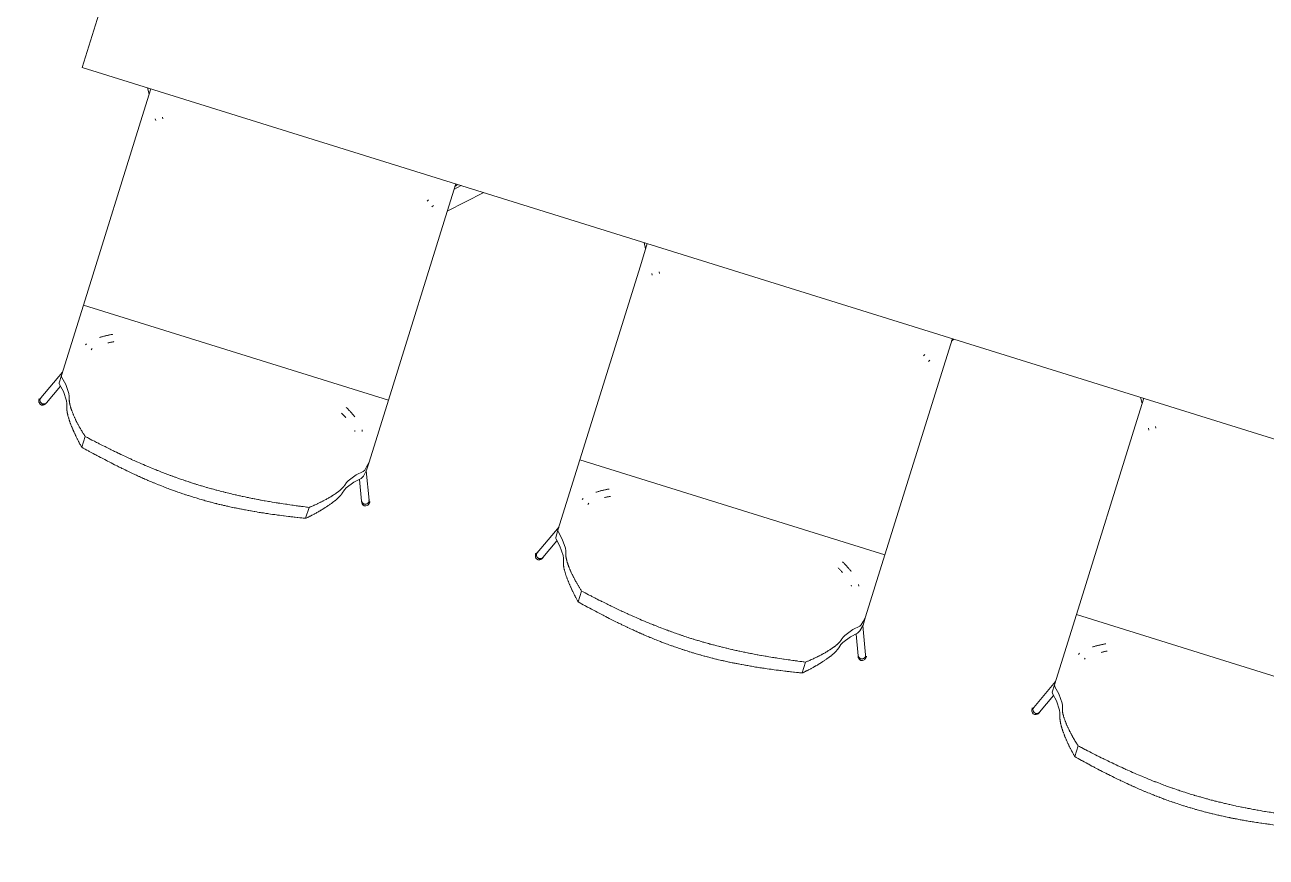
# Model space of a CAD drawing. Header units: millimetres. Extents: x 18438 to 82538, y -3412 to 53720.
# Drawn here: x 60940 to 62611, y 45124 to 46244 of the extents above; entities that cross this region are included whole.
import ezdxf

# ---------------------------------------------------------------- set-up
doc = ezdxf.new("R2010")
doc.units = ezdxf.units.MM
doc.header["$MEASUREMENT"] = 0
doc.layers.add('I-FURN', color=40, linetype='Continuous', lineweight=13)

# ---------------------------------------------------------------- blocks, each defined once
blk = doc.blocks.new('New Furniture_Forum Table_NT6 - NT6-9702665-GA PLAN - LEVEL 11')
at = {"layer": 'I-FURN', "color": 0, "lineweight": -2}
for p, q in [((-1500, 375), (-1500, -375)), ((-1500, -375), (1500, -375)), ((-933.9, -375), (-973.5, -413.6)), ((-973.5, -382.9), (-965.7, -375))]:
    blk.add_line(p, q, dxfattribs=at)
blk = doc.blocks.new('New Furniture_Meeting Chair_NC2 - NC2-10141210-GA PLAN - LEVEL 11')
at = {"layer": 'I-FURN', "color": 0, "lineweight": -2}
for p, q in [((-218.4, 210), (-213.8, 202.5)), ((-213.8, 178.6), (-213.8, 210.1)), ((216.2, 210.1), (216.2, 178.6)), ((216.2, 206.4), (218.4, 210)), ((-213.8, -94.9), (-213.8, 178.6)), ((-196, 173.4), (-194.7, 171.2)), ((-186.2, 176.4), (-187.4, 178.5)), ((187.4, 178.5), (186.2, 176.4)), ((194.7, 171.2), (196, 173.4)), ((216.2, 178.6), (216.2, -94.9)), ((-213.8, -194.1), (-213.8, -94.9)), ((-213.8, -94.9), (216.2, -94.9)), ((216.2, -94.9), (216.2, -182.3)), ((-194.3, -143.4), (-195.1, -145.2)), ((-185.8, -149), (-185.1, -147.2)), ((185.1, -147.2), (185.7, -148.7)), ((195.2, -145.4), (194.3, -143.4)), ((216.2, -182.3), (216.2, -193.8)), ((-213.8, -189.4), (-231.4, -231.3)), ((-213.8, -204.4), (-213.8, -194.1)), ((231.4, -231.3), (216, -194.7)), ((-222.2, -235.2), (-210.8, -208.2)), ((210.8, -208.2), (222.2, -235.2)), ((-231.3, -231.3), (-231.9, -232.8)), ((231.9, -232.8), (231.3, -231.3)), ((-222.8, -236.9), (-222.1, -235.4)), ((222.1, -235.4), (222.8, -236.9)), ((-159, -262.9), (-159, -278.1)), ((157.2, -279.8), (157.2, -264.4))]:
    blk.add_line(p, q, dxfattribs=at)
at = {"layer": 'I-FURN', "color": 0, "lineweight": -2, "flags": 128}
for points in [[(-180.3, -130.1), (-179.5, -129.6), (-178.6, -129), (-177.8, -128.5), (-176.9, -127.9), (-176.1, -127.4), (-175.2, -126.8), (-174.3, -126.3), (-173.5, -125.8), (-172.6, -125.2), (-171.7, -124.7), (-170.8, -124.2), (-169.9, -123.7), (-169, -123.2), (-168.1, -122.7), (-167.3, -122.2), (-166.4, -121.7), (-165.5, -121.3), (-164.6, -120.8), (-164.5, -120.7)], [(-167.1, -133.6), (-166.2, -133.1), (-165.4, -132.6), (-164.6, -132.1), (-163.7, -131.7), (-162.9, -131.2), (-162.1, -130.8), (-161.3, -130.3), (-160.5, -129.9), (-159.9, -129.6)], [(168.7, -134.6), (167.9, -134.1), (167.1, -133.6), (166.2, -133.1), (165.4, -132.6), (164.6, -132.1), (163.7, -131.7), (162.9, -131.2), (162.1, -130.8), (161.3, -130.3)], [(179.5, -129.6), (178.6, -129), (177.8, -128.5), (176.9, -127.9), (176.1, -127.4), (175.2, -126.8), (174.3, -126.3), (173.5, -125.8), (172.6, -125.2), (171.7, -124.7), (170.8, -124.2), (169.9, -123.7), (169, -123.2), (168.1, -122.7), (167.3, -122.2), (166.4, -121.7), (165.5, -121.3), (164.6, -120.8), (164.5, -120.7)], [(216.2, -182.3), (215, -189.4), (213.8, -194.1), (212.5, -196.4)], [(-212.5, -196.4), (-213.1, -195.6), (-213.8, -194.1)], [(-212.5, -196.4), (-204.7, -203.8), (-196.9, -214.4)], [(196.9, -214.4), (204.7, -203.8), (212.5, -196.4)], [(216.2, -193.8), (214.4, -202.4), (212.5, -206.5)], [(-212.5, -206.5), (-213.2, -205.7), (-213.8, -204.4)], [(-197.1, -224.5), (-204.8, -213.9), (-212.5, -206.5)], [(-194.1, -221.7), (-195.5, -217.4), (-196.9, -214.4)], [(196.9, -214.4), (195.5, -217.4), (194.1, -221.7)], [(212.5, -206.5), (204.8, -213.9), (197.1, -224.5)], [(-227.5, -240.1), (-229.7, -239.6), (-231, -238.7), (-231.7, -237.9), (-232.1, -237.3), (-232.3, -236.8), (-232.5, -236.4), (-232.6, -236.1), (-232.7, -235.8), (-232.7, -235.5), (-232.8, -235.3), (-232.8, -235), (-232.9, -234.8), (-232.9, -234.5), (-233, -234.2), (-233, -233.9), (-233, -233.7), (-233.1, -233.4), (-233.1, -233.1), (-233.1, -232.8), (-233.1, -232.4)], [(-194.1, -232.8), (-195.6, -227.8), (-197.1, -224.5)], [(-194.1, -221.7), (-194, -222), (-194, -222.1), (-193.9, -222.4), (-193.8, -222.7), (-193.7, -223), (-193.6, -223.2), (-193.5, -223.5), (-193.5, -223.7), (-193.4, -223.9), (-193.2, -224.2), (-193.1, -224.4), (-193, -224.7), (-192.9, -225.1), (-192.7, -225.4), (-192.6, -225.6), (-192.5, -225.9), (-192.3, -226.3), (-192, -226.7), (-191.9, -226.9), (-191.8, -227.1), (-191.6, -227.5), (-191.3, -228), (-191.2, -228.3), (-191, -228.5), (-190.8, -228.8), (-190.5, -229.3), (-190.3, -229.6), (-190, -230.2), (-189.8, -230.5), (-189.4, -231.1), (-188.9, -231.7), (-188.6, -232.2), (-188.4, -232.5), (-188, -233), (-187.8, -233.3), (-187.3, -234), (-186.8, -234.7), (-186.5, -235.1), (-186.3, -235.4), (-185.8, -236), (-185.6, -236.3), (-185.1, -236.9), (-184.8, -237.3), (-184.3, -237.8), (-184.1, -238.1), (-183.6, -238.7), (-183.1, -239.4), (-182.8, -239.7), (-182.4, -240.1), (-181.9, -240.8), (-181.6, -241.1), (-181.2, -241.6), (-180.5, -242.3), (-180, -242.9), (-179.7, -243.3), (-179.2, -243.8), (-178.5, -244.5), (-177.9, -245.2), (-177.5, -245.6), (-176.8, -246.3), (-176.5, -246.7), (-175.9, -247.3), (-175.1, -248.2), (-174.6, -248.6), (-173.9, -249.3), (-173.3, -250), (-172.9, -250.3), (-172.2, -251), (-171.9, -251.3), (-171.4, -251.8), (-170.7, -252.5), (-170.3, -252.9), (-169.8, -253.4), (-169, -254.1), (-168.2, -254.8), (-167.9, -255.2), (-167.3, -255.7), (-166.4, -256.5), (-165.6, -257.2), (-165.2, -257.6), (-164.4, -258.3), (-164, -258.7), (-163.4, -259.2), (-162.5, -260), (-161.6, -260.7), (-161.1, -261.1), (-160.2, -261.9), (-159.7, -262.3), (-159, -262.9)], [(-159, -278.1), (-159.7, -277.5), (-160.2, -277.1), (-161.1, -276.2), (-161.6, -275.8), (-162.5, -274.9), (-163.3, -274), (-163.9, -273.5), (-164.3, -273.1), (-165.1, -272.3), (-165.5, -271.9), (-166.4, -271), (-167.2, -270.2), (-167.8, -269.6), (-168.1, -269.2), (-168.9, -268.5), (-169.7, -267.6), (-170.2, -267.1), (-170.6, -266.7), (-171.3, -265.9), (-171.8, -265.4), (-172.1, -265), (-172.8, -264.2), (-173.1, -263.9), (-173.8, -263.1), (-174.5, -262.4), (-174.9, -261.9), (-175.8, -260.9), (-176.4, -260.2), (-176.7, -259.8), (-177.2, -259.3), (-177.9, -258.5), (-178.6, -257.6), (-178.9, -257.2), (-179.6, -256.4), (-179.9, -256), (-180.4, -255.4), (-181, -254.7), (-181.3, -254.3), (-181.8, -253.7), (-182.5, -252.8), (-183, -252.1), (-183.3, -251.8), (-183.7, -251.3), (-184.3, -250.5), (-184.8, -249.7), (-185.1, -249.4), (-185.6, -248.6), (-185.9, -248.2), (-186.3, -247.7), (-186.8, -247), (-187, -246.6), (-187.4, -246.1), (-187.8, -245.5), (-187.9, -245.3), (-188.4, -244.6), (-188.6, -244.3), (-188.8, -243.9), (-189.3, -243.2), (-189.7, -242.5), (-189.9, -242.2), (-190.2, -241.7), (-190.3, -241.5), (-190.5, -241.2), (-190.8, -240.7), (-191, -240.2), (-191.1, -240), (-191.3, -239.7), (-191.5, -239.2), (-191.8, -238.8), (-191.9, -238.5), (-192, -238.3), (-192.2, -237.9), (-192.4, -237.4), (-192.6, -237.1), (-192.7, -236.9), (-192.8, -236.5), (-193, -236.1), (-193.1, -235.8), (-193.2, -235.6), (-193.3, -235.2), (-193.4, -234.9), (-193.5, -234.8), (-193.6, -234.4), (-193.7, -234.2), (-193.8, -233.9), (-193.9, -233.5), (-194, -233.3), (-194, -233.1), (-194.1, -232.8)], [(157.2, -264.4), (158, -263.8), (158.4, -263.4), (159.4, -262.6), (159.9, -262.2), (160.8, -261.4), (161.8, -260.6), (162.4, -260), (162.8, -259.7), (163.6, -259), (164.1, -258.6), (165, -257.8), (165.9, -257), (166.5, -256.4), (166.9, -256.1), (167.7, -255.4), (168.5, -254.6), (169.1, -254), (169.5, -253.7), (170.2, -253), (170.7, -252.4), (171.1, -252.1), (171.8, -251.4), (172.2, -251), (172.9, -250.3), (173.6, -249.6), (174.1, -249.2), (175, -248.2), (175.5, -247.7), (175.9, -247.3), (176.7, -246.5), (177, -246.1), (177.7, -245.4), (178.4, -244.6), (178.9, -244.1), (179.2, -243.7), (179.8, -243.1), (180.2, -242.7), (180.8, -242), (181.5, -241.2), (181.9, -240.7), (182.2, -240.4), (182.7, -239.7), (183.4, -239), (183.8, -238.5), (184, -238.2), (184.5, -237.6), (184.8, -237.3), (185.3, -236.6), (185.5, -236.4), (185.9, -235.8), (186.3, -235.4), (186.7, -234.8), (187.2, -234.2), (187.4, -233.9), (187.7, -233.4), (188.2, -232.8), (188.4, -232.6), (188.7, -232.1), (189.1, -231.5), (189.6, -230.8), (189.8, -230.5), (190, -230.1), (190.2, -229.9), (190.4, -229.6), (190.7, -229.1), (190.9, -228.7), (191, -228.5), (191.2, -228.2), (191.5, -227.8), (191.7, -227.3), (191.8, -227.1), (191.9, -226.9), (192.2, -226.4), (192.4, -226), (192.5, -225.7), (192.6, -225.6), (192.8, -225.2), (193, -224.8), (193.1, -224.5), (193.2, -224.3), (193.3, -224), (193.4, -223.7), (193.5, -223.5), (193.6, -223.2), (193.7, -223), (193.8, -222.7), (193.9, -222.4), (194, -222.2), (194, -222), (194.1, -221.7)], [(194.1, -232.8), (194, -233.1), (194, -233.3), (193.9, -233.5), (193.8, -233.9), (193.7, -234.3), (193.6, -234.5), (193.5, -234.8), (193.4, -235), (193.3, -235.3), (193.2, -235.7), (193.1, -235.9), (193, -236.2), (192.8, -236.6), (192.6, -237), (192.5, -237.3), (192.4, -237.6), (192.1, -238), (191.9, -238.5), (191.8, -238.7), (191.7, -239), (191.4, -239.5), (191.2, -240), (191, -240.3), (190.8, -240.5), (190.6, -241), (190.3, -241.5), (190.1, -241.8), (190, -242), (189.7, -242.5), (189.5, -242.9), (189.3, -243.1), (189, -243.6), (188.6, -244.3), (188.3, -244.8), (188.1, -245.1), (187.6, -245.7), (187.4, -246), (187.1, -246.6), (186.7, -247.1), (186.4, -247.5), (185.9, -248.3), (185.5, -248.8), (185.2, -249.2), (184.6, -250), (184.3, -250.4), (183.7, -251.2), (183.1, -252), (182.7, -252.5), (182.5, -252.8), (181.9, -253.6), (181.2, -254.5), (180.7, -255.1), (180.4, -255.5), (179.7, -256.3), (179.2, -256.9), (178.8, -257.4), (178.1, -258.2), (177.8, -258.6), (177, -259.4), (176.7, -259.8), (176.1, -260.6), (175.6, -261.1), (174.8, -262), (173.9, -263), (173.5, -263.5), (172.8, -264.3), (172.1, -265.1), (171.7, -265.4), (171, -266.2), (170.6, -266.6), (170.1, -267.2), (169.3, -268), (169, -268.4), (168.4, -268.9), (167.5, -269.8), (166.8, -270.6), (166.4, -271), (165.8, -271.6), (164.9, -272.5), (164, -273.4), (163.6, -273.8), (162.8, -274.6), (162.4, -275), (161.7, -275.6), (160.8, -276.5), (159.9, -277.4), (159.4, -277.8), (158.4, -278.7), (157.9, -279.2), (157.2, -279.8)], [(197.1, -224.5), (195.6, -227.8), (194.1, -232.8)], [(227.5, -240.1), (229.7, -239.6), (231, -238.7), (231.7, -237.9), (232.1, -237.3), (232.3, -236.8), (232.5, -236.4), (232.6, -236.1), (232.7, -235.8), (232.7, -235.5), (232.8, -235.3), (232.8, -235), (232.9, -234.8), (232.9, -234.5), (233, -234.2), (233, -233.9), (233, -233.7), (233.1, -233.4), (233.1, -233.1), (233.1, -232.8), (233.1, -232.4)], [(-227.5, -240.1), (-225.4, -239.6), (-224.1, -238.7), (-223.4, -237.9), (-223, -237.3), (-222.8, -236.9)], [(227.5, -240.1), (225.4, -239.6), (224.1, -238.7), (223.4, -237.9), (223, -237.3), (222.8, -236.9)], [(157.2, -264.4), (154.9, -264.8), (153.8, -265), (152.1, -265.3), (149.5, -265.8), (147, -266.2), (145.7, -266.4), (143.1, -266.9), (141.9, -267.1), (139.9, -267.4), (137.4, -267.8), (136.1, -268), (134.1, -268.4), (131.3, -268.8), (128.7, -269.2), (127.4, -269.4), (125.5, -269.7), (122.6, -270.2), (119.6, -270.6), (118.2, -270.8), (115.9, -271.2), (114.7, -271.3), (113, -271.6), (110.4, -271.9), (107.8, -272.3), (106.5, -272.5), (104, -272.8), (102.7, -273), (100.7, -273.3), (98.1, -273.6), (96.8, -273.8), (94.9, -274), (92.9, -274.2), (91.9, -274.4), (89.3, -274.7), (88, -274.8), (86.1, -275), (84.1, -275.3), (83.1, -275.4), (81.2, -275.6), (80.2, -275.7), (78.7, -275.8), (76.4, -276.1), (75.3, -276.2), (73.5, -276.4), (70.9, -276.6), (68.3, -276.9), (67, -277), (64.4, -277.2), (63, -277.3), (61.1, -277.5), (59.3, -277.6), (58.5, -277.7), (57.2, -277.8), (55.2, -277.9), (53.2, -278.1), (52.2, -278.2), (50.5, -278.3), (49.6, -278.3), (48.3, -278.4), (46.3, -278.5), (44.4, -278.7), (43.4, -278.7), (41.4, -278.8), (40.4, -278.9), (38.9, -279), (36.6, -279.1), (35.4, -279.1), (33.7, -279.2), (31.9, -279.3), (31, -279.3), (29.3, -279.4), (28.4, -279.4), (27.1, -279.5), (25.3, -279.5), (24.5, -279.6), (23.1, -279.6), (21.2, -279.7), (19.4, -279.7), (18.5, -279.7), (17.2, -279.8), (15.2, -279.8), (13.3, -279.8), (12.3, -279.8), (10.5, -279.9), (9.6, -279.9), (8.3, -279.9), (6.4, -279.9), (4.4, -279.9), (3.4, -279.9), (1.4, -279.9), (0.4, -279.9), (-1.1, -279.9), (-2.5, -279.9), (-3.5, -279.9), (-5.5, -279.8), (-6.5, -279.8), (-8.5, -279.8), (-10.4, -279.8), (-11.8, -279.7), (-12.6, -279.7), (-14.4, -279.7), (-15.4, -279.6), (-17.4, -279.6), (-19.3, -279.5), (-20.6, -279.5), (-21.5, -279.5), (-23.3, -279.4), (-25.3, -279.3), (-26.6, -279.3), (-27.4, -279.2), (-29.2, -279.1), (-30.5, -279.1), (-31.4, -279), (-33.1, -278.9), (-34, -278.9), (-35.8, -278.8), (-37.5, -278.7), (-38.7, -278.6), (-41, -278.5), (-42.5, -278.4), (-43.5, -278.3), (-45.5, -278.2), (-46.4, -278.1), (-48.4, -278), (-50.4, -277.8), (-51.7, -277.7), (-52.6, -277.7), (-54.3, -277.5), (-55.3, -277.4), (-57.3, -277.3), (-59.2, -277.1), (-60.5, -277), (-63.1, -276.8), (-65.1, -276.6), (-66.4, -276.4), (-69, -276.2), (-70.3, -276.1), (-72.9, -275.8), (-75.6, -275.5), (-77.3, -275.3), (-78.4, -275.2), (-80.8, -274.9), (-82.2, -274.8), (-83.2, -274.6), (-85.2, -274.4), (-86.1, -274.3), (-88.1, -274.1), (-90, -273.8), (-91.3, -273.6), (-93.9, -273.3), (-94.9, -273.2), (-96.9, -272.9), (-98.8, -272.7), (-100.1, -272.5), (-102.7, -272.1), (-104.6, -271.9), (-105.9, -271.7), (-108.5, -271.3), (-109.8, -271.1), (-112.4, -270.7), (-115, -270.4), (-116.7, -270.1), (-117.8, -269.9), (-120.1, -269.6), (-121.6, -269.3), (-124.5, -268.9), (-127.4, -268.4), (-129.3, -268.1), (-130.6, -267.9), (-133.2, -267.5), (-136, -267), (-138, -266.7), (-139.2, -266.4), (-141.8, -266), (-143.7, -265.7), (-145, -265.4), (-147.6, -265), (-148.8, -264.8), (-151.4, -264.3), (-153.9, -263.8), (-155.6, -263.5), (-156.8, -263.3), (-159, -262.9)], [(157.2, -279.8), (154.9, -280.3), (153.8, -280.5), (152.1, -280.9), (149.6, -281.4), (147, -281.9), (145.7, -282.1), (143.2, -282.6), (141.9, -282.9), (140, -283.2), (137.4, -283.7), (136.1, -284), (134.2, -284.3), (131.3, -284.9), (128.7, -285.3), (127.5, -285.5), (125.5, -285.9), (122.6, -286.4), (119.7, -286.9), (118.3, -287.1), (116, -287.5), (114.8, -287.7), (113.1, -288), (110.5, -288.4), (107.9, -288.8), (106.6, -289), (104, -289.4), (102.7, -289.6), (100.8, -289.9), (98.2, -290.3), (96.9, -290.5), (95, -290.8), (93, -291.1), (92, -291.2), (89.4, -291.5), (88.1, -291.7), (86.2, -292), (84.2, -292.2), (83.2, -292.4), (81.3, -292.6), (80.3, -292.7), (78.8, -292.9), (76.5, -293.2), (75.4, -293.3), (73.6, -293.5), (71.9, -293.7), (71, -293.8), (69.3, -294), (68.4, -294.1), (67.1, -294.2), (65.3, -294.4), (64.5, -294.5), (63.1, -294.6), (61.2, -294.8), (59.4, -295), (58.6, -295.1), (57.2, -295.2), (55.3, -295.4), (53.3, -295.5), (52.3, -295.6), (50.6, -295.8), (49.7, -295.8), (48.4, -295.9), (46.4, -296.1), (44.4, -296.2), (43.4, -296.3), (41.5, -296.4), (40.5, -296.5), (39, -296.6), (37.4, -296.7), (36.7, -296.7), (35.5, -296.8), (33.7, -296.9), (32, -296.9), (31.1, -297), (29.3, -297.1), (28.5, -297.1), (27.1, -297.2), (25.4, -297.2), (24.5, -297.3), (23.2, -297.3), (21.2, -297.4), (19.4, -297.4), (18.6, -297.4), (17.2, -297.5), (15.3, -297.5), (13.3, -297.6), (12.3, -297.6), (10.5, -297.6), (9.7, -297.6), (8.3, -297.6), (6.4, -297.6), (4.4, -297.7), (3.4, -297.7), (1.4, -297.7), (0.4, -297.6), (-1.1, -297.6), (-2.6, -297.6), (-3.5, -297.6), (-5.5, -297.6), (-6.5, -297.6), (-8.5, -297.5), (-10.5, -297.5), (-11.8, -297.5), (-12.7, -297.4), (-14.4, -297.4), (-15.4, -297.4), (-17.4, -297.3), (-19.4, -297.2), (-20.7, -297.2), (-21.6, -297.1), (-23.3, -297.1), (-25.3, -297), (-26.6, -296.9), (-27.5, -296.9), (-29.3, -296.8), (-30.6, -296.7), (-31.5, -296.6), (-33.2, -296.5), (-34.1, -296.5), (-35.8, -296.4), (-37.6, -296.2), (-38.8, -296.2), (-41.1, -296), (-42.6, -295.9), (-43.6, -295.8), (-45.5, -295.6), (-46.5, -295.6), (-48.5, -295.4), (-50.5, -295.2), (-51.8, -295.1), (-52.7, -295), (-54.4, -294.9), (-55.4, -294.8), (-57.3, -294.6), (-59.3, -294.4), (-60.6, -294.3), (-61.5, -294.2), (-63.2, -294), (-65.2, -293.8), (-66.5, -293.6), (-67.4, -293.5), (-69.1, -293.3), (-70.4, -293.2), (-71.3, -293.1), (-73, -292.8), (-73.9, -292.7), (-75.7, -292.5), (-77.4, -292.3), (-78.6, -292.2), (-80.9, -291.8), (-82.3, -291.7), (-83.3, -291.5), (-85.3, -291.3), (-86.2, -291.1), (-88.2, -290.8), (-90.1, -290.6), (-91.4, -290.4), (-94, -290), (-95, -289.8), (-97, -289.5), (-98.9, -289.2), (-100.2, -289), (-102.8, -288.6), (-104.7, -288.3), (-106, -288.1), (-108.6, -287.7), (-109.9, -287.5), (-112.5, -287), (-115.1, -286.6), (-116.8, -286.3), (-117.9, -286.1), (-120.2, -285.7), (-121.7, -285.4), (-124.5, -284.9), (-127.4, -284.4), (-129.4, -284), (-130.6, -283.8), (-133.2, -283.3), (-136.1, -282.8), (-138, -282.4), (-139.3, -282.2), (-141.8, -281.7), (-143.8, -281.3), (-145, -281), (-147.6, -280.5), (-148.9, -280.3), (-151.4, -279.7), (-154, -279.2), (-155.7, -278.9), (-156.8, -278.6), (-159, -278.1)]]:
    blk.add_lwpolyline(points, dxfattribs=at)
at = {"layer": 'I-FURN', "color": 0, "lineweight": -2}
for centre, major_axis, ratio, start_param, end_param in [((-226.8, -233.2), (-4.61, 1.94), 0.963938, 6.15593, 7.203127), ((226.8, -233.2), (4.61, 1.94), 0.963938, 5.363243, 6.410441), ((-226.8, -233.2), (-4.61, 1.94), 0.963938, 0.919942, 3.276137), ((-226.7, -233.4), (-4.56, 2.05), 0.977892, 0.953511, 1.21531), ((-226.7, -233.4), (-4.56, 2.05), 0.977892, 1.738909, 2.000708), ((-226.7, -233.4), (-4.56, 2.05), 0.977892, 2.000708, 2.786106), ((-226.7, -233.4), (-4.56, 2.05), 0.977892, 3.047906, 3.309705), ((226.7, -233.4), (4.56, 2.05), 0.977892, 2.97348, 3.497079), ((226.8, -233.2), (4.61, 1.94), 0.963938, 3.007049, 5.363243), ((226.7, -233.4), (4.56, 2.05), 0.977892, 4.020678, 4.282477), ((226.7, -233.4), (4.56, 2.05), 0.977892, 4.282477, 5.067875)]:
    blk.add_ellipse(centre, major_axis=major_axis, ratio=ratio, start_param=start_param, end_param=end_param, dxfattribs=at)
blk = doc.blocks.new('New Furniture_Meeting Chair_NC2 - NC2-V199-GA PLAN - LEVEL 11')
at = {"layer": 'I-FURN', "color": 0, "lineweight": -2}
for p, q in [((-218.4, 210), (-213.8, 202.5)), ((-213.8, 178.6), (-213.8, 210.1)), ((216.2, 210.1), (216.2, 178.6)), ((216.2, 206.4), (218.4, 210)), ((-213.8, -94.9), (-213.8, 178.6)), ((-196, 173.4), (-194.7, 171.2)), ((-186.2, 176.4), (-187.4, 178.5)), ((187.4, 178.5), (186.2, 176.4)), ((194.7, 171.2), (196, 173.4)), ((216.2, 178.6), (216.2, -94.9)), ((-213.8, -194.1), (-213.8, -94.9)), ((-213.8, -94.9), (216.2, -94.9)), ((216.2, -94.9), (216.2, -182.3)), ((-194.3, -143.4), (-195.1, -145.2)), ((-185.8, -149), (-185.1, -147.2)), ((185.1, -147.2), (185.7, -148.7)), ((195.2, -145.4), (194.3, -143.4)), ((216.2, -182.3), (216.2, -193.8)), ((-213.8, -189.4), (-231.4, -231.3)), ((-213.8, -204.4), (-213.8, -194.1)), ((231.4, -231.3), (216, -194.7)), ((-222.2, -235.2), (-210.8, -208.2)), ((210.8, -208.2), (222.2, -235.2)), ((-231.3, -231.3), (-231.9, -232.8)), ((231.9, -232.8), (231.3, -231.3)), ((-222.8, -236.9), (-222.1, -235.4)), ((222.1, -235.4), (222.8, -236.9)), ((-159, -262.9), (-159, -278.1)), ((157.2, -279.8), (157.2, -264.4))]:
    blk.add_line(p, q, dxfattribs=at)
at = {"layer": 'I-FURN', "color": 0, "lineweight": -2, "flags": 128}
for points in [[(-180.3, -130.1), (-179.5, -129.6), (-178.6, -129), (-177.8, -128.5), (-176.9, -127.9), (-176.1, -127.4), (-175.2, -126.8), (-174.3, -126.3), (-173.5, -125.8), (-172.6, -125.2), (-171.7, -124.7), (-170.8, -124.2), (-169.9, -123.7), (-169, -123.2), (-168.1, -122.7), (-167.3, -122.2), (-166.4, -121.7), (-165.5, -121.3), (-164.6, -120.8), (-164.5, -120.7)], [(-167.1, -133.6), (-166.2, -133.1), (-165.4, -132.6), (-164.6, -132.1), (-163.7, -131.7), (-162.9, -131.2), (-162.1, -130.8), (-161.3, -130.3), (-160.5, -129.9), (-159.9, -129.6)], [(168.7, -134.6), (167.9, -134.1), (167.1, -133.6), (166.2, -133.1), (165.4, -132.6), (164.6, -132.1), (163.7, -131.7), (162.9, -131.2), (162.1, -130.8), (161.3, -130.3)], [(179.5, -129.6), (178.6, -129), (177.8, -128.5), (176.9, -127.9), (176.1, -127.4), (175.2, -126.8), (174.3, -126.3), (173.5, -125.8), (172.6, -125.2), (171.7, -124.7), (170.8, -124.2), (169.9, -123.7), (169, -123.2), (168.1, -122.7), (167.3, -122.2), (166.4, -121.7), (165.5, -121.3), (164.6, -120.8), (164.5, -120.7)], [(216.2, -182.3), (215, -189.4), (213.8, -194.1), (212.5, -196.4)], [(-212.5, -196.4), (-213.1, -195.6), (-213.8, -194.1)], [(-212.5, -196.4), (-204.7, -203.8), (-196.9, -214.4)], [(196.9, -214.4), (204.7, -203.8), (212.5, -196.4)], [(216.2, -193.8), (214.4, -202.4), (212.5, -206.5)], [(-212.5, -206.5), (-213.2, -205.7), (-213.8, -204.4)], [(-197.1, -224.5), (-204.8, -213.9), (-212.5, -206.5)], [(-194.1, -221.7), (-195.5, -217.4), (-196.9, -214.4)], [(196.9, -214.4), (195.5, -217.4), (194.1, -221.7)], [(212.5, -206.5), (204.8, -213.9), (197.1, -224.5)], [(-227.5, -240.1), (-229.7, -239.6), (-231, -238.7), (-231.7, -237.9), (-232.1, -237.3), (-232.3, -236.8), (-232.5, -236.4), (-232.6, -236.1), (-232.7, -235.8), (-232.7, -235.5), (-232.8, -235.3), (-232.8, -235), (-232.9, -234.8), (-232.9, -234.5), (-233, -234.2), (-233, -233.9), (-233, -233.7), (-233.1, -233.4), (-233.1, -233.1), (-233.1, -232.8), (-233.1, -232.4)], [(-194.1, -232.8), (-195.6, -227.8), (-197.1, -224.5)], [(-194.1, -221.7), (-194, -222), (-194, -222.1), (-193.9, -222.4), (-193.8, -222.7), (-193.7, -223), (-193.6, -223.2), (-193.5, -223.5), (-193.5, -223.7), (-193.4, -223.9), (-193.2, -224.2), (-193.1, -224.4), (-193, -224.7), (-192.9, -225.1), (-192.7, -225.4), (-192.6, -225.6), (-192.5, -225.9), (-192.3, -226.3), (-192, -226.7), (-191.9, -226.9), (-191.8, -227.1), (-191.6, -227.5), (-191.3, -228), (-191.2, -228.3), (-191, -228.5), (-190.8, -228.8), (-190.5, -229.3), (-190.3, -229.6), (-190, -230.2), (-189.8, -230.5), (-189.4, -231.1), (-188.9, -231.7), (-188.6, -232.2), (-188.4, -232.5), (-188, -233), (-187.8, -233.3), (-187.3, -234), (-186.8, -234.7), (-186.5, -235.1), (-186.3, -235.4), (-185.8, -236), (-185.6, -236.3), (-185.1, -236.9), (-184.8, -237.3), (-184.3, -237.8), (-184.1, -238.1), (-183.6, -238.7), (-183.1, -239.4), (-182.8, -239.7), (-182.4, -240.1), (-181.9, -240.8), (-181.6, -241.1), (-181.2, -241.6), (-180.5, -242.3), (-180, -242.9), (-179.7, -243.3), (-179.2, -243.8), (-178.5, -244.5), (-177.9, -245.2), (-177.5, -245.6), (-176.8, -246.3), (-176.5, -246.7), (-175.9, -247.3), (-175.1, -248.2), (-174.6, -248.6), (-173.9, -249.3), (-173.3, -250), (-172.9, -250.3), (-172.2, -251), (-171.9, -251.3), (-171.4, -251.8), (-170.7, -252.5), (-170.3, -252.9), (-169.8, -253.4), (-169, -254.1), (-168.2, -254.8), (-167.9, -255.2), (-167.3, -255.7), (-166.4, -256.5), (-165.6, -257.2), (-165.2, -257.6), (-164.4, -258.3), (-164, -258.7), (-163.4, -259.2), (-162.5, -260), (-161.6, -260.7), (-161.1, -261.1), (-160.2, -261.9), (-159.7, -262.3), (-159, -262.9)], [(-159, -278.1), (-159.7, -277.5), (-160.2, -277.1), (-161.1, -276.2), (-161.6, -275.8), (-162.5, -274.9), (-163.3, -274), (-163.9, -273.5), (-164.3, -273.1), (-165.1, -272.3), (-165.5, -271.9), (-166.4, -271), (-167.2, -270.2), (-167.8, -269.6), (-168.1, -269.2), (-168.9, -268.5), (-169.7, -267.6), (-170.2, -267.1), (-170.6, -266.7), (-171.3, -265.9), (-171.8, -265.4), (-172.1, -265), (-172.8, -264.2), (-173.1, -263.9), (-173.8, -263.1), (-174.5, -262.4), (-174.9, -261.9), (-175.8, -260.9), (-176.4, -260.2), (-176.7, -259.8), (-177.2, -259.3), (-177.9, -258.5), (-178.6, -257.6), (-178.9, -257.2), (-179.6, -256.4), (-179.9, -256), (-180.4, -255.4), (-181, -254.7), (-181.3, -254.3), (-181.8, -253.7), (-182.5, -252.8), (-183, -252.1), (-183.3, -251.8), (-183.7, -251.3), (-184.3, -250.5), (-184.8, -249.7), (-185.1, -249.4), (-185.6, -248.6), (-185.9, -248.2), (-186.3, -247.7), (-186.8, -247), (-187, -246.6), (-187.4, -246.1), (-187.8, -245.5), (-187.9, -245.3), (-188.4, -244.6), (-188.6, -244.3), (-188.8, -243.9), (-189.3, -243.2), (-189.7, -242.5), (-189.9, -242.2), (-190.2, -241.7), (-190.3, -241.5), (-190.5, -241.2), (-190.8, -240.7), (-191, -240.2), (-191.1, -240), (-191.3, -239.7), (-191.5, -239.2), (-191.8, -238.8), (-191.9, -238.5), (-192, -238.3), (-192.2, -237.9), (-192.4, -237.4), (-192.6, -237.1), (-192.7, -236.9), (-192.8, -236.5), (-193, -236.1), (-193.1, -235.8), (-193.2, -235.6), (-193.3, -235.2), (-193.4, -234.9), (-193.5, -234.8), (-193.6, -234.4), (-193.7, -234.2), (-193.8, -233.9), (-193.9, -233.5), (-194, -233.3), (-194, -233.1), (-194.1, -232.8)], [(157.2, -264.4), (158, -263.8), (158.4, -263.4), (159.4, -262.6), (159.9, -262.2), (160.8, -261.4), (161.8, -260.6), (162.4, -260), (162.8, -259.7), (163.6, -259), (164.1, -258.6), (165, -257.8), (165.9, -257), (166.5, -256.4), (166.9, -256.1), (167.7, -255.4), (168.5, -254.6), (169.1, -254), (169.5, -253.7), (170.2, -253), (170.7, -252.4), (171.1, -252.1), (171.8, -251.4), (172.2, -251), (172.9, -250.3), (173.6, -249.6), (174.1, -249.2), (175, -248.2), (175.5, -247.7), (175.9, -247.3), (176.7, -246.5), (177, -246.1), (177.7, -245.4), (178.4, -244.6), (178.9, -244.1), (179.2, -243.7), (179.8, -243.1), (180.2, -242.7), (180.8, -242), (181.5, -241.2), (181.9, -240.7), (182.2, -240.4), (182.7, -239.7), (183.4, -239), (183.8, -238.5), (184, -238.2), (184.5, -237.6), (184.8, -237.3), (185.3, -236.6), (185.5, -236.4), (185.9, -235.8), (186.3, -235.4), (186.7, -234.8), (187.2, -234.2), (187.4, -233.9), (187.7, -233.4), (188.2, -232.8), (188.4, -232.6), (188.7, -232.1), (189.1, -231.5), (189.6, -230.8), (189.8, -230.5), (190, -230.1), (190.2, -229.9), (190.4, -229.6), (190.7, -229.1), (190.9, -228.7), (191, -228.5), (191.2, -228.2), (191.5, -227.8), (191.7, -227.3), (191.8, -227.1), (191.9, -226.9), (192.2, -226.4), (192.4, -226), (192.5, -225.7), (192.6, -225.6), (192.8, -225.2), (193, -224.8), (193.1, -224.5), (193.2, -224.3), (193.3, -224), (193.4, -223.7), (193.5, -223.5), (193.6, -223.2), (193.7, -223), (193.8, -222.7), (193.9, -222.4), (194, -222.2), (194, -222), (194.1, -221.7)], [(194.1, -232.8), (194, -233.1), (194, -233.3), (193.9, -233.5), (193.8, -233.8), (193.7, -234.2), (193.7, -234.3), (193.5, -234.7), (193.5, -234.9), (193.4, -235.1), (193.2, -235.5), (193.2, -235.7), (193.1, -235.9), (192.9, -236.4), (192.7, -236.7), (192.7, -236.9), (192.5, -237.2), (192.3, -237.6), (192.1, -238.1), (192, -238.3)], [(197.1, -224.5), (195.6, -227.8), (194.1, -232.8)], [(227.5, -240.1), (229.7, -239.6), (231, -238.7), (231.7, -237.9), (232.1, -237.3), (232.3, -236.8), (232.5, -236.4), (232.6, -236.1), (232.7, -235.8), (232.7, -235.5), (232.8, -235.3), (232.8, -235), (232.9, -234.8), (232.9, -234.5), (233, -234.2), (233, -233.9), (233, -233.7), (233.1, -233.4), (233.1, -233.1), (233.1, -232.8), (233.1, -232.4)], [(-227.5, -240.1), (-225.4, -239.6), (-224.1, -238.7), (-223.4, -237.9), (-223, -237.3), (-222.8, -236.9)], [(191.8, -238.7), (191.7, -239), (191.4, -239.5), (191.2, -240), (191, -240.3), (190.8, -240.5), (190.6, -241), (190.3, -241.5), (190.1, -241.8), (190, -242), (189.7, -242.5), (189.5, -242.9), (189.3, -243.1), (189, -243.6), (188.6, -244.3), (188.3, -244.8), (188.1, -245.1), (187.6, -245.7), (187.4, -246), (187.1, -246.6), (186.7, -247.1), (186.4, -247.5), (185.9, -248.3), (185.5, -248.8), (185.2, -249.2), (184.6, -250), (184.3, -250.4), (183.7, -251.2), (183.1, -252), (182.7, -252.5), (182.5, -252.8), (181.9, -253.6), (181.2, -254.5), (180.7, -255.1), (180.4, -255.5), (179.7, -256.3), (179.2, -256.9), (178.8, -257.4), (178.1, -258.2), (177.8, -258.6), (177, -259.4), (176.7, -259.8), (176.1, -260.6), (175.6, -261.1), (174.8, -262), (173.9, -263), (173.5, -263.5), (172.8, -264.3), (172.1, -265.1), (171.7, -265.4), (171, -266.2), (170.6, -266.6), (170.1, -267.2), (169.3, -268), (169, -268.4), (168.4, -268.9), (167.5, -269.8), (166.8, -270.6), (166.4, -271), (165.8, -271.6), (164.9, -272.5), (164, -273.4), (163.6, -273.8), (162.8, -274.6), (162.4, -275), (161.7, -275.6), (160.8, -276.5), (159.9, -277.4), (159.4, -277.8), (158.4, -278.7), (157.9, -279.2), (157.2, -279.8)], [(227.5, -240.1), (225.4, -239.6), (224.1, -238.7), (223.4, -237.9), (223, -237.3), (222.8, -236.9)], [(157.2, -264.4), (154.9, -264.8), (153.8, -265), (152.1, -265.3), (149.5, -265.8), (147, -266.2), (145.7, -266.4), (143.1, -266.9), (141.9, -267.1), (139.9, -267.4), (137.4, -267.8), (136.1, -268), (134.1, -268.4), (131.3, -268.8), (128.7, -269.2), (127.4, -269.4), (125.5, -269.7), (122.6, -270.2), (119.6, -270.6), (118.2, -270.8), (115.9, -271.2), (114.7, -271.3), (113, -271.6), (110.4, -271.9), (107.8, -272.3), (106.5, -272.5), (104, -272.8), (102.7, -273), (100.7, -273.3), (98.1, -273.6), (96.8, -273.8), (94.9, -274), (92.9, -274.2), (91.9, -274.4), (89.3, -274.7), (88, -274.8), (86.1, -275), (84.1, -275.3), (83.1, -275.4), (81.2, -275.6), (80.2, -275.7), (78.7, -275.8), (76.4, -276.1), (75.3, -276.2), (73.5, -276.4), (70.9, -276.6), (68.3, -276.9), (67, -277), (64.4, -277.2), (63, -277.3), (61.1, -277.5), (59.3, -277.6), (58.5, -277.7), (57.2, -277.8), (55.2, -277.9), (53.2, -278.1), (52.2, -278.2), (50.5, -278.3), (49.6, -278.3), (48.3, -278.4), (46.3, -278.5), (44.4, -278.7), (43.4, -278.7), (41.4, -278.8), (40.4, -278.9), (38.9, -279), (36.6, -279.1), (35.4, -279.1), (33.7, -279.2), (31.9, -279.3), (31, -279.3), (29.3, -279.4), (28.4, -279.4), (27.1, -279.5), (25.3, -279.5), (24.5, -279.6), (23.1, -279.6), (21.2, -279.7), (19.4, -279.7), (18.5, -279.7), (17.2, -279.8), (15.2, -279.8), (13.3, -279.8), (12.3, -279.8), (10.5, -279.9), (9.6, -279.9), (8.3, -279.9), (6.4, -279.9), (4.4, -279.9), (3.4, -279.9), (1.4, -279.9), (0.4, -279.9), (-1.1, -279.9), (-2.5, -279.9), (-3.5, -279.9), (-5.5, -279.8), (-6.5, -279.8), (-8.5, -279.8), (-10.4, -279.8), (-11.8, -279.7), (-12.6, -279.7), (-14.4, -279.7), (-15.4, -279.6), (-17.4, -279.6), (-19.3, -279.5), (-20.6, -279.5), (-21.5, -279.5), (-23.3, -279.4), (-25.3, -279.3), (-26.6, -279.3), (-27.4, -279.2), (-29.2, -279.1), (-30.5, -279.1), (-31.4, -279), (-33.1, -278.9), (-34, -278.9), (-35.8, -278.8), (-37.5, -278.7), (-38.7, -278.6), (-41, -278.5), (-42.5, -278.4), (-43.5, -278.3), (-45.5, -278.2), (-46.4, -278.1), (-48.4, -278), (-50.4, -277.8), (-51.7, -277.7), (-52.6, -277.7), (-54.3, -277.5), (-55.3, -277.4), (-57.3, -277.3), (-59.2, -277.1), (-60.5, -277), (-63.1, -276.8), (-65.1, -276.6), (-66.4, -276.4), (-69, -276.2), (-70.3, -276.1), (-72.9, -275.8), (-75.6, -275.5), (-77.3, -275.3), (-78.4, -275.2), (-80.8, -274.9), (-82.2, -274.8), (-83.2, -274.6), (-85.2, -274.4), (-86.1, -274.3), (-88.1, -274.1), (-90, -273.8), (-91.3, -273.6), (-93.9, -273.3), (-94.9, -273.2), (-96.9, -272.9), (-98.8, -272.7), (-100.1, -272.5), (-102.7, -272.1), (-104.6, -271.9), (-105.9, -271.7), (-108.5, -271.3), (-109.8, -271.1), (-112.4, -270.7), (-115, -270.4), (-116.7, -270.1), (-117.8, -269.9), (-120.1, -269.6), (-121.6, -269.3), (-124.5, -268.9), (-127.4, -268.4), (-129.3, -268.1), (-130.6, -267.9), (-133.2, -267.5), (-136, -267), (-138, -266.7), (-139.2, -266.4), (-141.8, -266), (-143.7, -265.7), (-145, -265.4), (-147.6, -265), (-148.8, -264.8), (-151.4, -264.3), (-153.9, -263.8), (-155.6, -263.5), (-156.8, -263.3), (-159, -262.9)], [(157.2, -279.8), (154.9, -280.3), (153.8, -280.5), (152.1, -280.9), (149.6, -281.4), (147, -281.9), (145.7, -282.1), (143.2, -282.6), (141.9, -282.9), (140, -283.2), (137.4, -283.7), (136.1, -284), (134.2, -284.3), (131.3, -284.9), (128.7, -285.3), (127.5, -285.5), (125.5, -285.9), (122.6, -286.4), (119.7, -286.9), (118.3, -287.1), (116, -287.5), (114.8, -287.7), (113.1, -288), (110.5, -288.4), (107.9, -288.8), (106.6, -289), (104, -289.4), (102.7, -289.6), (100.8, -289.9), (98.2, -290.3), (96.9, -290.5), (95, -290.8), (93, -291.1), (92, -291.2), (89.4, -291.5), (88.1, -291.7), (86.2, -292), (84.2, -292.2), (83.2, -292.4), (81.3, -292.6), (80.3, -292.7), (78.8, -292.9), (76.5, -293.2), (75.4, -293.3), (73.6, -293.5), (71.9, -293.7), (71, -293.8), (69.3, -294), (68.4, -294.1), (67.1, -294.2), (65.3, -294.4), (64.5, -294.5), (63.1, -294.6), (61.2, -294.8), (59.4, -295), (58.6, -295.1), (57.2, -295.2), (55.3, -295.4), (53.3, -295.5), (52.3, -295.6), (50.6, -295.8), (49.7, -295.8), (48.4, -295.9), (46.4, -296.1), (44.4, -296.2), (43.4, -296.3), (41.5, -296.4), (40.5, -296.5), (39, -296.6), (37.4, -296.7), (36.7, -296.7), (35.5, -296.8), (33.7, -296.9), (32, -296.9), (31.1, -297), (29.3, -297.1), (28.5, -297.1), (27.1, -297.2), (25.4, -297.2), (24.5, -297.3), (23.2, -297.3), (21.2, -297.4), (19.4, -297.4), (18.6, -297.4), (17.2, -297.5), (15.3, -297.5), (13.3, -297.6), (12.3, -297.6), (10.5, -297.6), (9.7, -297.6), (8.3, -297.6), (6.4, -297.6), (4.4, -297.7), (3.4, -297.7), (1.4, -297.7), (0.4, -297.6), (-1.1, -297.6), (-2.6, -297.6), (-3.5, -297.6), (-5.5, -297.6), (-6.5, -297.6), (-8.5, -297.5), (-10.5, -297.5), (-11.8, -297.5), (-12.7, -297.4), (-14.4, -297.4), (-15.4, -297.4), (-17.4, -297.3), (-19.4, -297.2), (-20.7, -297.2), (-21.6, -297.1), (-23.3, -297.1), (-25.3, -297), (-26.6, -296.9), (-27.5, -296.9), (-29.3, -296.8), (-30.6, -296.7), (-31.5, -296.6), (-33.2, -296.5), (-34.1, -296.5), (-35.8, -296.4), (-37.6, -296.2), (-38.8, -296.2), (-41.1, -296), (-42.6, -295.9), (-43.6, -295.8), (-45.5, -295.6), (-46.5, -295.6), (-48.5, -295.4), (-50.5, -295.2), (-51.8, -295.1), (-52.7, -295), (-54.4, -294.9), (-55.4, -294.8), (-57.3, -294.6), (-59.3, -294.4), (-60.6, -294.3), (-61.5, -294.2), (-63.2, -294), (-65.2, -293.8), (-66.5, -293.6), (-67.4, -293.5), (-69.1, -293.3), (-70.4, -293.2), (-71.3, -293.1), (-73, -292.8), (-73.9, -292.7), (-75.7, -292.5), (-77.4, -292.3), (-78.6, -292.2), (-80.9, -291.8), (-82.3, -291.7), (-83.3, -291.5), (-85.3, -291.3), (-86.2, -291.1), (-88.2, -290.8), (-90.1, -290.6), (-91.4, -290.4), (-94, -290), (-95, -289.8), (-97, -289.5), (-98.9, -289.2), (-100.2, -289), (-102.8, -288.6), (-104.7, -288.3), (-106, -288.1), (-108.6, -287.7), (-109.9, -287.5), (-112.5, -287), (-115.1, -286.6), (-116.8, -286.3), (-117.9, -286.1), (-120.2, -285.7), (-121.7, -285.4), (-124.5, -284.9), (-127.4, -284.4), (-129.4, -284), (-130.6, -283.8), (-133.2, -283.3), (-136.1, -282.8), (-138, -282.4), (-139.3, -282.2), (-141.8, -281.7), (-143.8, -281.3), (-145, -281), (-147.6, -280.5), (-148.9, -280.3), (-151.4, -279.7), (-154, -279.2), (-155.7, -278.9), (-156.8, -278.6), (-159, -278.1)]]:
    blk.add_lwpolyline(points, dxfattribs=at)
at = {"layer": 'I-FURN', "color": 0, "lineweight": -2}
for centre, major_axis, ratio, start_param, end_param in [((-226.8, -233.2), (-4.61, 1.94), 0.963938, 6.15593, 7.203127), ((226.8, -233.2), (4.61, 1.94), 0.963938, 5.363243, 6.410441), ((-226.8, -233.2), (-4.61, 1.94), 0.963938, 0.919942, 3.276137), ((-226.7, -233.4), (-4.56, 2.05), 0.977892, 0.953511, 1.21531), ((-226.7, -233.4), (-4.56, 2.05), 0.977892, 1.738909, 2.000708), ((-226.7, -233.4), (-4.56, 2.05), 0.977892, 2.000708, 2.786106), ((-226.7, -233.4), (-4.56, 2.05), 0.977892, 3.047906, 3.309705), ((226.7, -233.4), (4.56, 2.05), 0.977892, 2.97348, 3.497079), ((226.8, -233.2), (4.61, 1.94), 0.963938, 3.007049, 5.363243), ((226.7, -233.4), (4.56, 2.05), 0.977892, 4.020678, 4.282477), ((226.7, -233.4), (4.56, 2.05), 0.977892, 4.282477, 5.067875)]:
    blk.add_ellipse(centre, major_axis=major_axis, ratio=ratio, start_param=start_param, end_param=end_param, dxfattribs=at)

msp = doc.modelspace()

# ---------------------------------------------------------------- block references
at = {"layer": 'I-FURN', "color": 40, "lineweight": 0}
for name, p, rotation in [('New Furniture_Forum Table_NT6 - NT6-9702665-GA PLAN - LEVEL 11', (62561.1, 46098.5), 342.6911422127628), ('New Furniture_Meeting Chair_NC2 - NC2-10141210-GA PLAN - LEVEL 11', (61251.3, 45893.9), 342.6911422127627), ('New Furniture_Meeting Chair_NC2 - NC2-10141210-GA PLAN - LEVEL 11', (61919.6, 45685.7), 342.6911422127627), ('New Furniture_Meeting Chair_NC2 - NC2-V199-GA PLAN - LEVEL 11', (62587.9, 45477.4), 342.6911422127627)]:
    msp.add_blockref(name, p, dxfattribs=dict(at, rotation=rotation))

doc.saveas('drawing.dxf')
